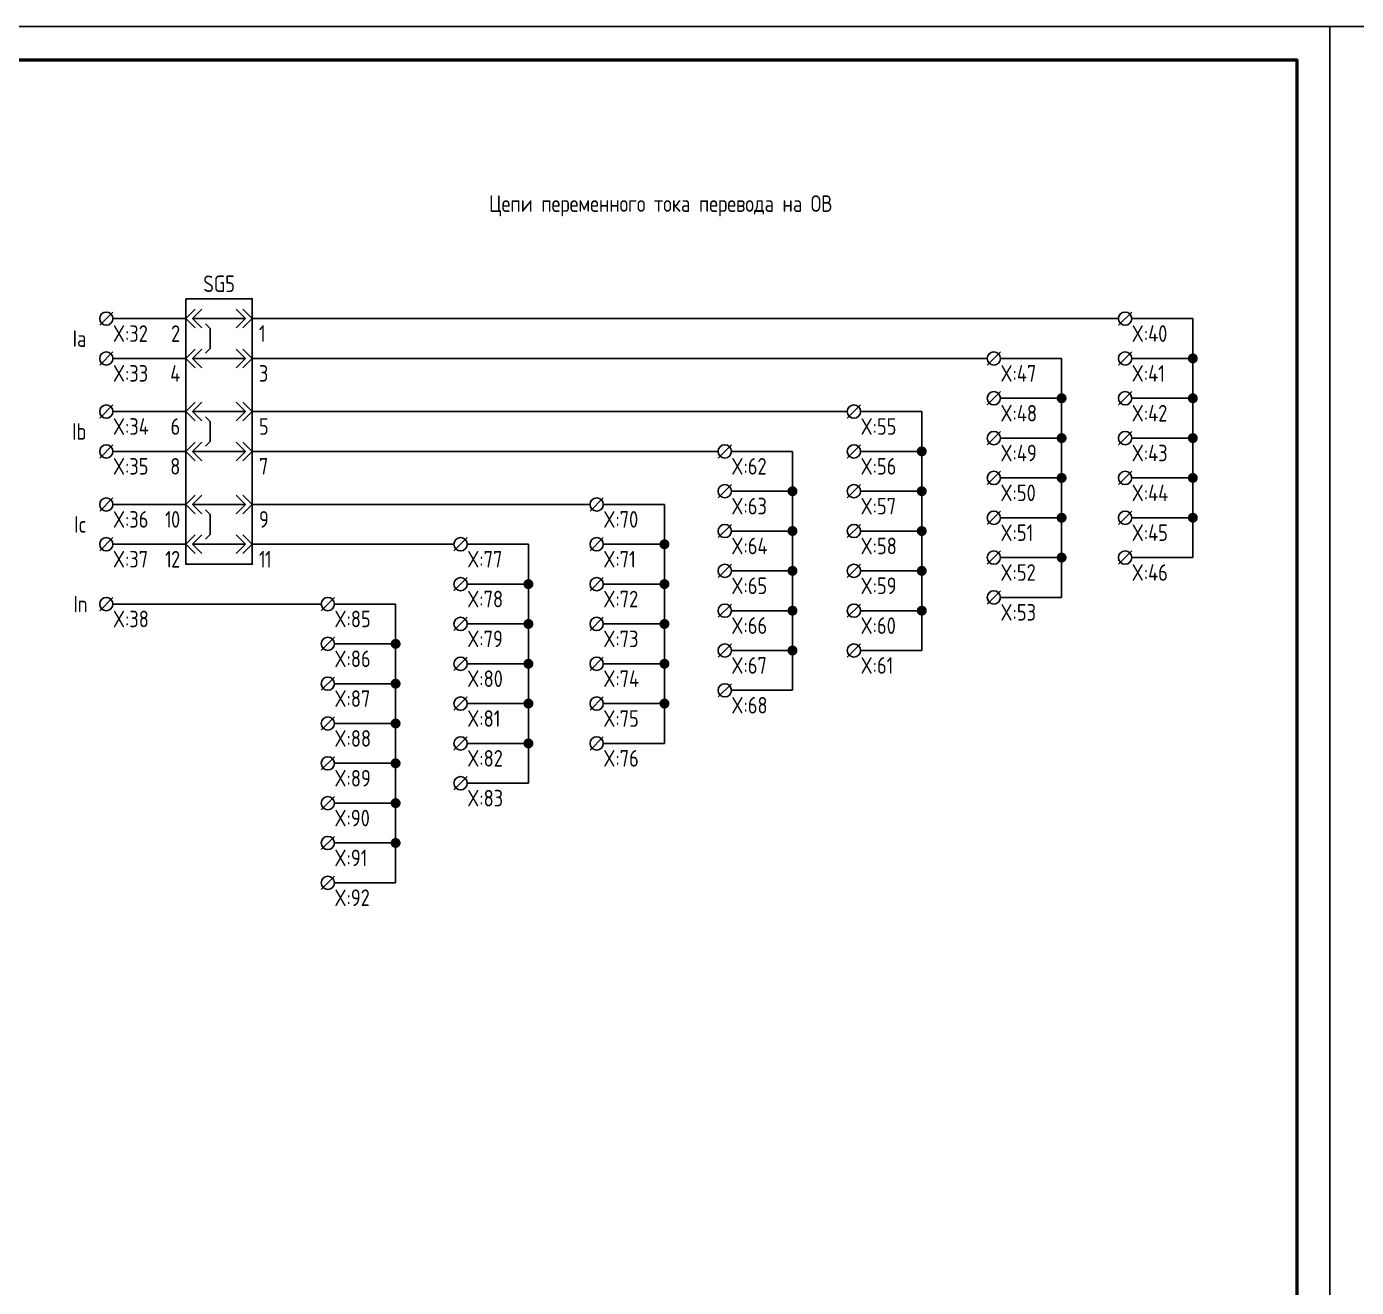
# Model space of a CAD drawing. Header units: millimetres. Extents: x -936 to 3453, y -90 to 618.
# Drawn here: x 223.6 to 424, y 107 to 297 of the extents above; entities that cross this region are included whole.
import ezdxf

# ---------------------------------------------------------------- set-up
doc = ezdxf.new("R2010")
doc.units = ezdxf.units.MM
doc.styles.add('Gost_type_A', font='GOST_A.TTF')

# ---------------------------------------------------------------- blocks, each defined once
blk = doc.blocks.new('Формат_А3')
blk.add_lwpolyline([(-420, 297), (0, 297), (0, 0), (-420, 0)], close=True)
at = {"lineweight": 50}
blk.add_lwpolyline([(-400, 292), (-5, 292), (-5, 5), (-400, 5)], close=True, dxfattribs=at)
blk = doc.blocks.new('БИ_разъем')
for p, q in [((0, 0), (1.41, 1.41)), ((0, 0), (1.41, 1.41)), ((0, 0), (1.41, -1.41)), ((0, 0), (1.41, -1.41)), ((1, 0), (2.41, 1.41)), ((1, 0), (2.41, -1.41)), ((1, 0), (9, 0)), ((9, 0), (7.59, 1.41)), ((9, 0), (7.59, -1.41)), ((10, 0), (8.59, 1.41)), ((10, 0), (8.59, 1.41)), ((10, 0), (8.59, -1.41)), ((10, 0), (8.59, -1.41))]:
    blk.add_line(p, q)
blk = doc.blocks.new('БИ_перемычка')
for p, q in [((2.97, -0.79), (3.67, -1.5)), ((3.67, -1.5), (3.67, -4.5)), ((2.97, -5.21), (3.67, -4.5))]:
    blk.add_line(p, q)
blk = doc.blocks.new('POINT')
at = {"const_width": 0.75}
blk.add_lwpolyline([(-0.375, 0, 1), (0.375, 0, 1)], format="xyb", close=True, dxfattribs=at)

msp = doc.modelspace()

# ---------------------------------------------------------------- linework, layer by layer
for p, q in [((236.61, 254), (234.61, 252)), ((236.61, 253), (247.61, 253)), ((257.61, 253), (388.14, 253)), ((390.14, 254), (388.14, 252)), ((390.15, 253), (399.35, 253)), ((399.35, 253), (399.35, 247)), ((236.61, 248), (234.61, 246)), ((236.62, 247), (247.45, 247)), ((257.61, 247), (368.36, 247)), ((370.36, 248), (368.36, 246)), ((370.37, 247), (379.58, 247)), ((379.58, 247), (379.58, 241)), ((390.14, 248), (388.14, 246)), ((399.35, 247), (390.15, 247)), ((399.35, 247), (399.35, 217)), ((370.36, 242), (368.36, 240)), ((379.58, 241), (370.37, 241)), ((379.58, 241), (379.58, 211)), ((390.14, 242), (388.14, 240)), ((390.15, 241), (399.35, 241)), ((236.61, 240), (234.61, 238)), ((236.62, 239), (247.45, 239)), ((257.61, 239), (347.28, 239)), ((349.28, 240), (347.28, 238)), ((349.29, 239), (358.5, 239)), ((358.5, 239), (358.5, 233)), ((370.36, 236), (368.36, 234)), ((370.37, 235), (379.58, 235)), ((390.14, 236), (388.14, 234)), ((390.15, 235), (399.35, 235)), ((236.61, 234), (234.61, 232)), ((236.62, 233), (247.45, 233)), ((257.61, 233), (327.8, 233)), ((329.81, 234), (327.81, 232)), ((329.81, 233), (339.02, 233)), ((339.02, 233), (339.02, 227)), ((349.28, 234), (347.28, 232)), ((358.5, 233), (349.29, 233)), ((358.5, 233), (358.5, 203)), ((370.36, 230), (368.36, 228)), ((370.37, 229), (379.58, 229)), ((390.14, 230), (388.14, 228)), ((390.15, 229), (399.35, 229)), ((329.81, 228), (327.81, 226)), ((339.02, 227), (329.81, 227)), ((339.02, 227), (339.02, 197)), ((349.28, 228), (347.28, 226)), ((349.29, 227), (358.5, 227)), ((236.61, 226), (234.61, 224)), ((236.62, 225), (247.45, 225)), ((257.61, 225), (308.5, 225)), ((310.51, 226), (308.51, 224)), ((310.51, 225), (319.72, 225)), ((319.72, 225), (319.72, 219)), ((370.36, 224), (368.36, 222)), ((370.37, 223), (379.58, 223)), ((390.14, 224), (388.14, 222)), ((390.15, 223), (399.35, 223)), ((329.81, 222), (327.81, 220)), ((329.81, 221), (339.02, 221)), ((349.28, 222), (347.28, 220)), ((349.29, 221), (358.5, 221)), ((236.61, 220), (234.61, 218)), ((236.62, 219), (247.45, 219)), ((257.61, 219), (288, 219)), ((290, 220), (288, 218)), ((290.01, 219), (299.22, 219)), ((299.22, 219), (299.22, 213)), ((310.51, 220), (308.51, 218)), ((319.72, 219), (310.51, 219)), ((319.72, 219), (319.72, 189)), ((370.36, 218), (368.36, 216)), ((370.37, 217), (379.58, 217)), ((390.14, 218), (388.14, 216)), ((390.15, 217), (399.35, 217)), ((329.81, 216), (327.81, 214)), ((329.81, 215), (339.02, 215)), ((349.28, 216), (347.28, 214)), ((349.29, 215), (358.5, 215)), ((290, 214), (288, 212)), ((299.22, 213), (290.01, 213)), ((299.22, 213), (299.22, 183)), ((310.51, 214), (308.51, 212)), ((310.51, 213), (319.72, 213)), ((236.61, 211), (234.61, 209)), ((269.99, 211), (267.99, 209)), ((370.36, 212), (368.36, 210)), ((370.37, 211), (379.58, 211)), ((236.62, 210), (243.61, 210)), ((243.61, 210), (267.99, 210)), ((270, 210), (279.21, 210)), ((279.21, 210), (279.21, 204)), ((329.81, 210), (327.81, 208)), ((329.81, 209), (339.02, 209)), ((349.28, 210), (347.28, 208)), ((349.29, 209), (358.5, 209)), ((290, 208), (288, 206)), ((290.01, 207), (299.22, 207)), ((310.51, 208), (308.51, 206)), ((310.51, 207), (319.72, 207)), ((269.99, 205), (267.99, 203)), ((279.21, 204), (270, 204)), ((279.21, 204), (279.21, 168)), ((329.81, 204), (327.81, 202)), ((329.81, 203), (339.02, 203)), ((349.28, 204), (347.28, 202)), ((349.29, 203), (358.5, 203)), ((290, 202), (288, 200)), ((290.01, 201), (299.22, 201)), ((310.51, 202), (308.51, 200)), ((310.51, 201), (319.72, 201)), ((269.99, 199), (267.99, 197)), ((270, 198), (279.21, 198)), ((329.81, 198), (327.81, 196)), ((329.81, 197), (339.02, 197)), ((290, 196), (288, 194)), ((290.01, 195), (299.22, 195)), ((310.51, 196), (308.51, 194)), ((310.51, 195), (319.72, 195)), ((269.99, 193), (267.99, 191)), ((270, 192), (279.21, 192)), ((290, 190), (288, 188)), ((290.01, 189), (299.22, 189)), ((310.51, 190), (308.51, 188)), ((310.51, 189), (319.72, 189)), ((269.99, 187), (267.99, 185)), ((270, 186), (279.21, 186)), ((290, 184), (288, 182)), ((290.01, 183), (299.22, 183)), ((269.99, 181), (267.99, 179)), ((270, 180), (279.21, 180)), ((269.99, 175), (267.99, 173)), ((270, 174), (279.21, 174)), ((269.99, 169), (267.99, 167)), ((279.21, 168), (270, 168))]:
    msp.add_line(p, q)
msp.add_lwpolyline([(247.61, 256), (257.61, 256), (257.61, 216), (247.61, 216)], close=True)
for centre in [(235.61, 253), (389.14, 253), (235.61, 247), (369.36, 247), (389.14, 247), (369.36, 241), (389.14, 241), (235.61, 239), (348.28, 239), (369.36, 235), (389.14, 235), (235.61, 233), (328.81, 233), (348.28, 233), (369.36, 229), (389.14, 229), (328.81, 227), (348.28, 227), (235.61, 225), (309.51, 225), (369.36, 223), (389.14, 223), (328.81, 221), (348.28, 221), (235.61, 219), (289, 219), (309.51, 219), (369.36, 217), (389.14, 217), (328.81, 215), (348.28, 215), (289, 213), (309.51, 213), (235.61, 210), (268.99, 210), (369.36, 211), (328.81, 209), (348.28, 209), (289, 207), (309.51, 207), (268.99, 204), (328.81, 203), (348.28, 203), (289, 201), (309.51, 201), (268.99, 198), (328.81, 197), (289, 195), (309.51, 195), (268.99, 192), (289, 189), (309.51, 189), (268.99, 186), (289, 183), (268.99, 180), (268.99, 174), (268.99, 168)]:
    msp.add_circle(centre, 1)

# ---------------------------------------------------------------- block references
for name, p in [('Формат_А3', (420, 0)), ('Формат_А3', (840, 0)), ('БИ_разъем', (247.61, 253)), ('БИ_перемычка', (247.61, 253)), ('БИ_разъем', (247.61, 247)), ('POINT', (399.35, 247)), ('POINT', (379.58, 241)), ('POINT', (399.35, 241)), ('БИ_разъем', (247.61, 239)), ('БИ_перемычка', (247.61, 239)), ('POINT', (379.58, 235)), ('POINT', (399.35, 235)), ('БИ_разъем', (247.61, 233)), ('POINT', (358.5, 233)), ('POINT', (379.58, 229)), ('POINT', (399.35, 229)), ('POINT', (339.02, 227)), ('POINT', (358.5, 227)), ('БИ_разъем', (247.61, 225)), ('БИ_перемычка', (247.61, 225)), ('POINT', (379.58, 223)), ('POINT', (399.35, 223)), ('POINT', (339.02, 221)), ('POINT', (358.5, 221)), ('БИ_разъем', (247.61, 219)), ('POINT', (319.72, 219)), ('POINT', (379.58, 217)), ('POINT', (339.02, 215)), ('POINT', (358.5, 215)), ('POINT', (299.22, 213)), ('POINT', (319.72, 213)), ('POINT', (339.02, 209)), ('POINT', (358.5, 209)), ('POINT', (299.22, 207)), ('POINT', (319.72, 207)), ('POINT', (279.21, 204)), ('POINT', (339.02, 203)), ('POINT', (299.22, 201)), ('POINT', (319.72, 201)), ('POINT', (279.21, 198)), ('POINT', (299.22, 195)), ('POINT', (319.72, 195)), ('POINT', (279.21, 192)), ('POINT', (299.22, 189)), ('POINT', (279.21, 186)), ('POINT', (279.21, 180)), ('POINT', (279.21, 174))]:
    msp.add_blockref(name, p)

# ---------------------------------------------------------------- texts
at = {"char_height": 2.5, "line_spacing_factor": 0.9, "style": 'Gost_type_A'}
for s, insert, width, attachment_point in [('Цепи переменного тока перевода на ОВ', (319.16, 270), 197.5, 5), ('SG5', (252.61, 257), 10, 8), ('Ia', (232.61, 250), 6, 6), ('X:32', (236.61, 252), 10, 1), ('{\\T0.9;2}', (246.61, 252), 5, 3), ('{\\T0.9;1}', (258.61, 252), 5, 1), ('X:40', (390.14, 252), 10, 1), ('X:33', (236.61, 246), 10, 1), ('{\\T0.9;4}', (246.61, 246), 5, 3), ('{\\T0.9;3}', (258.61, 246), 5, 1), ('X:47', (370.36, 246), 10, 1), ('X:41', (390.14, 246), 10, 1), ('X:48', (370.36, 240), 10, 1), ('X:42', (390.14, 240), 10, 1), ('Ib', (232.61, 236), 6, 6), ('X:34', (236.61, 238), 10, 1), ('{\\T0.9;6}', (246.61, 238), 5, 3), ('{\\T0.9;5}', (258.61, 238), 5, 1), ('X:55', (349.28, 238), 10, 1), ('X:49', (370.36, 234), 10, 1), ('X:43', (390.14, 234), 10, 1), ('X:35', (236.61, 232), 10, 1), ('{\\T0.9;8}', (246.61, 232), 5, 3), ('{\\T0.9;7}', (258.61, 232), 5, 1), ('X:62', (329.81, 232), 10, 1), ('X:56', (349.28, 232), 10, 1), ('X:50', (370.36, 228), 10, 1), ('X:44', (390.14, 228), 10, 1), ('X:63', (329.81, 226), 10, 1), ('X:57', (349.28, 226), 10, 1), ('Ic', (232.61, 222), 6, 6), ('X:36', (236.61, 224), 10, 1), ('{\\T0.9;10}', (246.61, 224), 5, 3), ('{\\T0.9;9}', (258.61, 224), 5, 1), ('X:70', (310.51, 224), 10, 1), ('X:51', (370.36, 222), 10, 1), ('X:45', (390.14, 222), 10, 1), ('X:64', (329.81, 220), 10, 1), ('X:58', (349.28, 220), 10, 1), ('X:37', (236.61, 218), 10, 1), ('{\\T0.9;12}', (246.61, 218), 5, 3), ('{\\T0.9;11}', (258.61, 218), 5, 1), ('X:77', (290, 218), 10, 1), ('X:71', (310.51, 218), 10, 1), ('X:52', (370.36, 216), 10, 1), ('X:46', (390.14, 216), 10, 1), ('X:65', (329.81, 214), 10, 1), ('X:59', (349.28, 214), 10, 1), ('In', (231.73, 210), 6, 5), ('X:78', (290, 212), 10, 1), ('X:72', (310.51, 212), 10, 1), ('X:38', (236.61, 209), 10, 1), ('X:85', (269.99, 209), 10, 1), ('X:53', (370.36, 210), 10, 1), ('X:66', (329.81, 208), 10, 1), ('X:60', (349.28, 208), 10, 1), ('X:79', (290, 206), 10, 1), ('X:73', (310.51, 206), 10, 1), ('X:86', (269.99, 203), 10, 1), ('X:67', (329.81, 202), 10, 1), ('X:61', (349.28, 202), 10, 1), ('X:80', (290, 200), 10, 1), ('X:74', (310.51, 200), 10, 1), ('X:87', (269.99, 197), 10, 1), ('X:68', (329.81, 196), 10, 1), ('X:81', (290, 194), 10, 1), ('X:75', (310.51, 194), 10, 1), ('X:88', (269.99, 191), 10, 1), ('X:82', (290, 188), 10, 1), ('X:76', (310.51, 188), 10, 1), ('X:89', (269.99, 185), 10, 1), ('X:83', (290, 182), 10, 1), ('X:90', (269.99, 179), 10, 1), ('X:91', (269.99, 173), 10, 1), ('X:92', (269.99, 167), 10, 1)]:
    msp.add_mtext(s, dxfattribs=dict(at, insert=insert, width=width, attachment_point=attachment_point))

doc.saveas('drawing.dxf')
